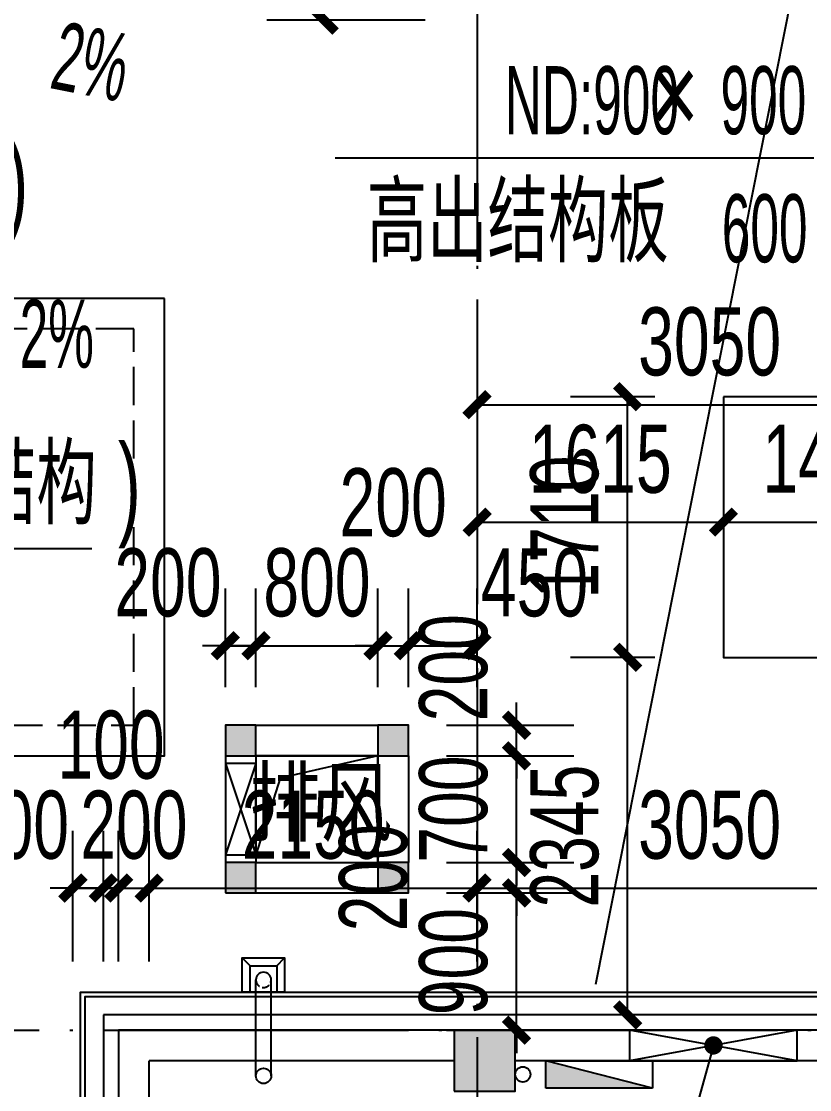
# Model space of a CAD drawing. Extents: x -409435 to 356702, y -107829 to 330904.
# Drawn here: x 101412 to 106581, y 283610 to 290617 of the extents above; entities that cross this region are included whole.
import ezdxf
from ezdxf.xclip import XClip

# ---------------------------------------------------------------- set-up
doc = ezdxf.new("R2010")
doc.units = 0
doc.header["$LTSCALE"] = 1000
doc.header["$MEASUREMENT"] = 0
doc.header["$XCLIPFRAME"] = 0
for name, pattern in [('104-14# 核心筒$0$DOTE', [2.42, 2, -0.2, 0.02, -0.2]), ('109-34 轴网$0$L1$0$$AUDIT_BAD_LTYPE1', [0]), ('X-104 14#平面$0$$0$DASH', [0.35, 0.25, -0.1]), ('X-104 14#平面$0$DASH', [0.35, 0.25, -0.1])]:
    doc.linetypes.add(name, pattern=pattern)
for name, color, linetype in [('01-标注_尺寸', 124, 'Continuous'), ('01-标注_符号', 200, 'Continuous'), ('02-TEXT_标注', 130, 'Continuous'), ('104-14# 核心筒$0$A_AXIS-轴线', 36, '104-14# 核心筒$0$DOTE'), ('PUB_HATCH', 8, 'Continuous'), ('X-104 14#平面$0$01-标注_标高', 200, 'Continuous'), ('X-104 14#平面$0$02-TEXT_标注', 130, 'Continuous'), ('X-104 14#平面$0$A-C_玻璃幕墙', 140, 'Continuous'), ('X-104 14#平面$0$A-O_分水线', 127, 'Continuous'), ('X-104 14#平面$0$A-O_屋面', 201, 'Continuous'), ('X-104 14#平面$0$A-O_散水', 134, 'Continuous'), ('X-104 14#平面$0$A-SUR_保温', 222, 'Continuous'), ('X-104 14#平面$0$A-TECH_暖通', 6, 'Continuous'), ('X-104 14#平面$0$A-TECH_水', 3, 'Continuous'), ('X-104 14#平面$0$A_STR-砌块墙', 121, 'Continuous'), ('X-104 14#平面$0$A_STR-砼柱', 51, 'Continuous'), ('X-104 14#平面$0$DUCT-新风管立管', 3, 'Continuous'), ('X-104 14#平面$0$图例', 7, 'Continuous')]:
    doc.layers.add(name, color=color, linetype=linetype)
doc.styles.add('_TCH_DIM', font='ros.shx', dxfattribs={"width": 0.8, "height": 2, "bigfont": 'jd.shx'})
doc.styles.add('_TCH_DIM_T3', font='ros.shx', dxfattribs={"width": 0.705882, "bigfont": 'jd.shx'})
doc.styles.add('X-104 14#平面$0$_TCH_DIM', font='ros.shx', dxfattribs={"width": 0.8, "bigfont": 'jd.shx'})
doc.styles.add('X-104 14#平面$0$Standard', font='STXIHEI_0.TTF', dxfattribs={"width": 0.8})
doc.dimstyles.new('_TCH_ARCH&&150', dxfattribs={"dimtxt": 446.25, "dimasz": 150, "dimexe": 375, "dimexo": 450, "dimgap": 189.375, "dimtad": 1, "dimdec": 0, "dimzin": 0, "dimdsep": 46, "dimtxsty": '_TCH_DIM_T3', "dimblk": 'ARCHTICK', "dimcen": 0.09, "dimclrt": 7, "dimazin": 2, "dimtfac": 1, "dimtdec": 0, "dimtix": 1, "dimtmove": 2, "dimatfit": 3, "dimfxl": 0, "dimtolj": 1, "dimtzin": 0, "dimarcsym": 0})

# ---------------------------------------------------------------- blocks, each defined once
blk = doc.blocks.new('104-14# 核心筒')
at = {"layer": '104-14# 核心筒$0$A_AXIS-轴线'}
for p, q in [((104400, 317833.6), (104400, 259754.9)), ((-9370.1, 284000), (120259.9, 284000))]:
    blk.add_line(p, q, dxfattribs=at)
blk = doc.blocks.new('X-104 14#平面$0$0000')
blk.add_line((68586.9, 39539.2), (63776.7, 15271.2))
blk = doc.blocks.new('X-104 14#平面$0$A$C6C68079C')
at = {"layer": 'X-104 14#平面$0$图例'}
for p, q in [((91.3, 87.2), (145.1, 140.7)), ((91.3, -87.2), (145.1, -137.1))]:
    blk.add_line(p, q, dxfattribs=at)
for points in [[(-80, -137.1), (-80, 140.7), (145.1, 140.7), (145.1, -137.1)], [(-80, -87.2), (-80, 87.2), (91.3, 87.2), (91.3, -87.2)]]:
    blk.add_lwpolyline(points, close=True, dxfattribs=at)
blk = doc.blocks.new('X-104 14#平面$0$$TwtSys$00000434')
for p, q in [((-0.5, 0.5), (-0.5, -0.5)), ((-0.5, -0.5), (0.5, 0.5)), ((0.5, 0.5), (-0.5, 0.5)), ((0.5, -0.5), (0.5, 0.5)), ((-0.5, -0.5), (0.5, -0.5))]:
    blk.add_line(p, q)
blk.add_solid([(0.5, -0.5), (0.5, 0.5), (-0.5, -0.5)])
blk = doc.blocks.new('X-104 14#平面$0$A$C324F6C76')
at = {"layer": 'X-104 14#平面$0$A-TECH_水'}
blk.add_circle((-11200, 283710), 50, dxfattribs=at)
at = {"layer": 'X-104 14#平面$0$A-TECH_水', "xscale": -700, "yscale": 180, "zscale": 700, "rotation": 2.718099290334699e-12}
blk.add_blockref('X-104 14#平面$0$$TwtSys$00000434', (-10700, 283710), dxfattribs=at)
blk = doc.blocks.new('*U421')
blk.add_lwpolyline([(200, 0), (200, 600), (0, 600), (0, 0), (200, 0), (0, 600), (0, 0), (200, 600)])
blk = doc.blocks.new('*U431')
blk.add_lwpolyline([(200, 0), (200, 1100), (0, 1100), (0, 0), (200, 0), (0, 1100), (0, 0), (200, 1100)])
blk = doc.blocks.new('_FZH')
blk.add_lwpolyline([(-0.5, -0.5), (0.5, -0.5), (0.5, 0.5), (-0.5, 0.5)], close=True)
at = {"layer": 'PUB_HATCH'}
blk.add_solid([(-0.5, -0.5), (0.5, -0.5), (-0.5, 0.5), (0.5, 0.5)], dxfattribs=at)
blk = doc.blocks.new('X-104 14#平面')
blk.add_lwpolyline([(102950, 285100), (103750, 285100), (103750, 285800), (102950, 285800)], close=True)
at = {"layer": 'X-104 14#平面$0$01-标注_标高'}
blk.add_line((99683.1, 287160.3), (101873.4, 287160.3), dxfattribs=at)
at = {"layer": 'X-104 14#平面$0$A-C_玻璃幕墙'}
for points in [[(102050, 282200), (101800, 282200), (101800, 284250), (107750, 284250), (107750, 284000)], [(102050, 282230), (101830, 282230), (101830, 284220), (107720, 284220), (107720, 284000)]]:
    blk.add_lwpolyline(points, dxfattribs=at)
at = {"layer": 'X-104 14#平面$0$A-O_分水线'}
for p, q in [((102950, 283700), (102950, 284330)), ((103050, 283700), (103050, 284330))]:
    blk.add_line(p, q, dxfattribs=at)
blk.add_circle((103000, 283700), 50, dxfattribs=at)
blk.add_arc((103000, 284330), 50, 0, 180, dxfattribs=at)
at = {"layer": 'X-104 14#平面$0$A-O_分水线', "linetype": 'X-104 14#平面$0$$0$DASH', "ltscale": 0.2}
blk.add_arc((103000, 284330), 50, 180, 0, dxfattribs=at)
at = {"layer": 'X-104 14#平面$0$A-O_屋面'}
blk.add_lwpolyline([(102350, 288800), (99350, 288800), (99350, 285800), (102350, 285800)], close=True, dxfattribs=at)
at = {"layer": 'X-104 14#平面$0$A-O_屋面', "linetype": 'X-104 14#平面$0$DASH'}
blk.add_lwpolyline([(99550, 286000), (102150, 286000), (102150, 288600), (99550, 288600)], close=True, dxfattribs=at)
at = {"layer": 'X-104 14#平面$0$A-O_散水'}
blk.add_lwpolyline([(106015, 288155), (106015, 286445), (107465, 286445), (107465, 288155)], close=True, dxfattribs=at)
at = {"layer": 'X-104 14#平面$0$A-SUR_保温'}
for p, q in [((104500, 284100), (101950, 284100)), ((101950, 284100), (101950, 282200)), ((107450, 284100), (104500, 284100))]:
    blk.add_line(p, q, dxfattribs=at)
at = {"layer": 'X-104 14#平面$0$A_STR-砌块墙'}
for p, q in [((102950, 286000), (103750, 286000)), ((102750, 285800), (102750, 285100)), ((102950, 285800), (103750, 285800)), ((102950, 285800), (102950, 285100)), ((103750, 285800), (103750, 285100)), ((103950, 285800), (103950, 285100)), ((102950, 285100), (103750, 285100)), ((102950, 284900), (103750, 284900)), ((104250, 284000), (102050, 284000)), ((102050, 284000), (102050, 282200)), ((107450, 284000), (104650, 284000)), ((104250, 283800), (102250, 283800)), ((102250, 282200), (102250, 283800)), ((107450, 283800), (104650, 283800))]:
    blk.add_line(p, q, dxfattribs=at)
at = {"layer": 'X-104 14#平面$0$DUCT-新风管立管'}
blk.add_lwpolyline([(103750, 285800), (102950, 285800), (102950, 285100), (103750, 285100), (103750, 285800), (103108.9, 285651.9), (102950, 285150.1)], dxfattribs=at)
ref = blk.add_blockref('104-14# 核心筒', (0, 0))
XClip(ref).set_block_clipping_path([(-38664.3623821461, -25500), (139216.5485069363, 330900)])
at = {"color": 5, "rotation": 89.99999999999999}
blk.add_blockref('X-104 14#平面$0$A$C6C68079C', (103000, 284330), dxfattribs=at)
blk.add_blockref('X-104 14#平面$0$A$C324F6C76', (115900, 0))
at = {"layer": 'X-104 14#平面$0$A-O_分水线'}
blk.add_blockref('X-104 14#平面$0$0000', (41400, 269028.8), dxfattribs=at)
at = {"layer": 'X-104 14#平面$0$A-TECH_暖通'}
for name, p, rotation in [('*U421', (102950, 285750), 180), ('*U431', (106500, 283800), 90)]:
    blk.add_blockref(name, p, dxfattribs=dict(at, rotation=rotation))
at = {"layer": 'X-104 14#平面$0$A_STR-砼柱'}
for p, xscale, yscale, zscale in [((102850, 285900, 3000), 200, 200, 200), ((103850, 285900, 3000), 200, 200, 200), ((102850, 285000, 3000), 200, 200, 200), ((103850, 285000, 3000), 200, 200, 200), ((104450, 283800), 400, 400, 400)]:
    blk.add_blockref('_FZH', p, dxfattribs=dict(at, xscale=xscale, yscale=yscale, zscale=zscale))
at = {"layer": 'X-104 14#平面$0$02-TEXT_标注'}
for s, height, style, width, p in [(')', 525, 'X-104 14#平面$0$_TCH_DIM', 0.64, (101307.9, 289309.2)), ('结构', 520.93, 'X-104 14#平面$0$_TCH_DIM', 0.8, (101114.6, 287317.8)), (')', 525, 'X-104 14#平面$0$_TCH_DIM', 0.64, (102045.8, 287317.8)), ('排风', 428.14, 'X-104 14#平面$0$Standard', 0.8, (102908.1, 285282.5, 3000))]:
    blk.add_text(s, height=height, dxfattribs=dict(at, style=style, width=width)).set_placement(p)
blk = doc.blocks.new('_ArchTick')
at = {"color": 0, "linetype": 'ByBlock', "const_width": 0.4}
blk.add_lwpolyline([(-0.5, -0.5), (0.5, 0.5)], dxfattribs=at)
blk = doc.blocks.new('*D878')
at = {"layer": '01-标注_尺寸', "color": 0, "lineweight": -2, "transparency": 16777216}
for p, q in [((104400, 284450), (104400, 285307.235753)), ((107450, 284450), (107450, 285307.235753)), ((104400, 284932.235753), (107450, 284932.235753))]:
    blk.add_line(p, q, dxfattribs=at)
at = {"layer": 'Defpoints', "color": 0, "transparency": 16777216}
for p in [(107450, 284932.235753), (104400, 284000), (107450, 284000)]:
    blk.add_point(p, dxfattribs=at)
at = {"layer": '01-标注_尺寸', "color": 0, "lineweight": -2, "transparency": 16777216, "xscale": 150, "yscale": 150, "zscale": 150, "rotation": 180}
blk.add_blockref('_ArchTick', (104400, 284932.235753), dxfattribs=at)
at = {"layer": '01-标注_尺寸', "color": 0, "lineweight": -2, "transparency": 16777216, "xscale": 150, "yscale": 150, "zscale": 150}
blk.add_blockref('_ArchTick', (107450, 284932.235753), dxfattribs=at)
at = {"layer": '01-标注_尺寸', "color": 7, "transparency": 16777216, "insert": (105925, 285344.735753), "char_height": 446.25, "attachment_point": 5, "style": '_TCH_DIM_T3'}
blk.add_mtext('\\A1;3050', dxfattribs=at)
blk = doc.blocks.new('*D879')
at = {"layer": '01-标注_尺寸', "color": 0, "lineweight": -2, "transparency": 16777216}
for p, q in [((102250, 284450), (102250, 285307.235753)), ((104400, 284450), (104400, 285307.235753)), ((102250, 284932.235753), (104400, 284932.235753))]:
    blk.add_line(p, q, dxfattribs=at)
at = {"layer": 'Defpoints', "color": 0, "transparency": 16777216}
for p in [(104400, 284932.235753), (102250, 284000), (104400, 284000)]:
    blk.add_point(p, dxfattribs=at)
at = {"layer": '01-标注_尺寸', "color": 0, "lineweight": -2, "transparency": 16777216, "xscale": 150, "yscale": 150, "zscale": 150, "rotation": 180}
blk.add_blockref('_ArchTick', (102250, 284932.235753), dxfattribs=at)
at = {"layer": '01-标注_尺寸', "color": 0, "lineweight": -2, "transparency": 16777216, "xscale": 150, "yscale": 150, "zscale": 150}
blk.add_blockref('_ArchTick', (104400, 284932.235753), dxfattribs=at)
at = {"layer": '01-标注_尺寸', "color": 7, "transparency": 16777216, "insert": (103325, 285344.735753), "char_height": 446.25, "attachment_point": 5, "style": '_TCH_DIM_T3'}
blk.add_mtext('\\A1;2150', dxfattribs=at)
blk = doc.blocks.new('*D880')
at = {"layer": '01-标注_尺寸', "color": 0, "lineweight": -2, "transparency": 16777216}
for p, q in [((102050, 284450), (102050, 285307.235753)), ((102250, 284450), (102250, 285307.235753)), ((102050, 284932.235753), (101900, 284932.235753)), ((102050, 284932.235753), (102250, 284932.235753)), ((102250, 284932.235753), (102400, 284932.235753))]:
    blk.add_line(p, q, dxfattribs=at)
at = {"layer": 'Defpoints', "color": 0, "transparency": 16777216}
for p in [(102250, 284932.235753), (102050, 284000), (102250, 284000)]:
    blk.add_point(p, dxfattribs=at)
at = {"layer": '01-标注_尺寸', "color": 0, "lineweight": -2, "transparency": 16777216, "xscale": 150, "yscale": 150, "zscale": 150}
blk.add_blockref('_ArchTick', (102050, 284932.235753), dxfattribs=at)
at = {"layer": '01-标注_尺寸', "color": 0, "lineweight": -2, "transparency": 16777216, "xscale": 150, "yscale": 150, "zscale": 150, "rotation": 180}
blk.add_blockref('_ArchTick', (102250, 284932.235753), dxfattribs=at)
at = {"layer": '01-标注_尺寸', "color": 7, "transparency": 16777216, "insert": (102150, 285344.735753), "char_height": 446.25, "attachment_point": 5, "style": '_TCH_DIM_T3'}
blk.add_mtext('\\A1;200', dxfattribs=at)
blk = doc.blocks.new('*D881')
at = {"layer": '01-标注_尺寸', "color": 0, "lineweight": -2, "transparency": 16777216}
for p, q in [((101950, 284450), (101950, 285307.235753)), ((102050, 284450), (102050, 285307.235753)), ((101950, 284932.235753), (101800, 284932.235753)), ((101950, 284932.235753), (102050, 284932.235753)), ((102050, 284932.235753), (102200, 284932.235753))]:
    blk.add_line(p, q, dxfattribs=at)
at = {"layer": 'Defpoints', "color": 0, "transparency": 16777216}
for p in [(102050, 284932.235753), (101950, 284000), (102050, 284000)]:
    blk.add_point(p, dxfattribs=at)
at = {"layer": '01-标注_尺寸', "color": 0, "lineweight": -2, "transparency": 16777216, "xscale": 150, "yscale": 150, "zscale": 150}
blk.add_blockref('_ArchTick', (101950, 284932.235753), dxfattribs=at)
at = {"layer": '01-标注_尺寸', "color": 0, "lineweight": -2, "transparency": 16777216, "xscale": 150, "yscale": 150, "zscale": 150, "rotation": 180}
blk.add_blockref('_ArchTick', (102050, 284932.235753), dxfattribs=at)
at = {"layer": '01-标注_尺寸', "color": 7, "transparency": 16777216, "insert": (102000, 285869.735753), "char_height": 446.25, "attachment_point": 5, "style": '_TCH_DIM_T3'}
blk.add_mtext('\\A1;100', dxfattribs=at)
blk = doc.blocks.new('*D882')
at = {"layer": '01-标注_尺寸', "color": 0, "lineweight": -2, "transparency": 16777216}
for p, q in [((101750, 284450), (101750, 285307.235753)), ((101950, 284450), (101950, 285307.235753)), ((101750, 284932.235753), (101600, 284932.235753)), ((101750, 284932.235753), (101950, 284932.235753)), ((101950, 284932.235753), (102100, 284932.235753))]:
    blk.add_line(p, q, dxfattribs=at)
at = {"layer": 'Defpoints', "color": 0, "transparency": 16777216}
for p in [(101950, 284932.235753), (101750, 284000), (101950, 284000)]:
    blk.add_point(p, dxfattribs=at)
at = {"layer": '01-标注_尺寸', "color": 0, "lineweight": -2, "transparency": 16777216, "xscale": 150, "yscale": 150, "zscale": 150}
blk.add_blockref('_ArchTick', (101750, 284932.235753), dxfattribs=at)
at = {"layer": '01-标注_尺寸', "color": 0, "lineweight": -2, "transparency": 16777216, "xscale": 150, "yscale": 150, "zscale": 150, "rotation": 180}
blk.add_blockref('_ArchTick', (101950, 284932.235753), dxfattribs=at)
at = {"layer": '01-标注_尺寸', "color": 7, "transparency": 16777216, "insert": (101373.2, 285344.735753), "char_height": 446.25, "attachment_point": 5, "style": '_TCH_DIM_T3'}
blk.add_mtext('\\A1;200', dxfattribs=at)
blk = doc.blocks.new('*D941')
at = {"layer": '01-标注_尺寸', "color": 0, "lineweight": -2, "transparency": 16777216}
for p, q in [((104400, 288574.8), (104400, 287727.3)), ((107450, 288574.8), (107450, 287727.3)), ((104400, 288102.3), (107450, 288102.3))]:
    blk.add_line(p, q, dxfattribs=at)
at = {"layer": 'Defpoints', "color": 0, "transparency": 16777216}
for p in [(104400, 289024.8), (107450, 289024.8), (107450, 288102.3)]:
    blk.add_point(p, dxfattribs=at)
at = {"layer": '01-标注_尺寸', "color": 0, "lineweight": -2, "transparency": 16777216, "xscale": 150, "yscale": 150, "zscale": 150, "rotation": 180}
blk.add_blockref('_ArchTick', (104400, 288102.3), dxfattribs=at)
at = {"layer": '01-标注_尺寸', "color": 0, "lineweight": -2, "transparency": 16777216, "xscale": 150, "yscale": 150, "zscale": 150}
blk.add_blockref('_ArchTick', (107450, 288102.3), dxfattribs=at)
at = {"layer": '01-标注_尺寸', "color": 7, "transparency": 16777216, "insert": (105925, 288514.8), "char_height": 446.25, "attachment_point": 5, "style": '_TCH_DIM_T3'}
blk.add_mtext('\\A1;3050', dxfattribs=at)
blk = doc.blocks.new('*D2061')
at = {"layer": '01-标注_尺寸', "color": 0, "lineweight": -2, "transparency": 16777216}
for p, q in [((104060, 292135.4), (103022, 292135.4)), ((103397, 290625.4), (103397, 292135.4)), ((104060, 290625.4), (103022, 290625.4))]:
    blk.add_line(p, q, dxfattribs=at)
at = {"layer": 'Defpoints', "color": 0, "transparency": 16777216}
for p in [(103397, 292135.4), (104510, 292135.4), (104510, 290625.4)]:
    blk.add_point(p, dxfattribs=at)
at = {"layer": '01-标注_尺寸', "color": 0, "lineweight": -2, "transparency": 16777216, "xscale": 150, "yscale": 150, "zscale": 150}
for p, rotation in [((103397, 292135.4), 90), ((103397, 290625.4), 270)]:
    blk.add_blockref('_ArchTick', p, dxfattribs=dict(at, rotation=rotation))
at = {"layer": '01-标注_尺寸', "color": 7, "transparency": 16777216, "insert": (102984.5, 291380.4), "char_height": 446.25, "attachment_point": 5, "rotation": 90, "style": '_TCH_DIM_T3'}
blk.add_mtext('\\A1;1510', dxfattribs=at)
blk = doc.blocks.new('*D2074')
at = {"layer": '01-标注_尺寸', "color": 0, "lineweight": -2, "transparency": 16777216}
for p, q in [((106015, 287729.9), (106015, 286957.2)), ((107465, 287729.9), (107465, 286957.2)), ((106015, 287332.2), (107465, 287332.2))]:
    blk.add_line(p, q, dxfattribs=at)
at = {"layer": 'Defpoints', "color": 0, "transparency": 16777216}
for p in [(106015, 288179.9), (107465, 288179.9), (107465, 287332.2)]:
    blk.add_point(p, dxfattribs=at)
at = {"layer": '01-标注_尺寸', "color": 0, "lineweight": -2, "transparency": 16777216, "xscale": 150, "yscale": 150, "zscale": 150, "rotation": 180}
blk.add_blockref('_ArchTick', (106015, 287332.2), dxfattribs=at)
at = {"layer": '01-标注_尺寸', "color": 0, "lineweight": -2, "transparency": 16777216, "xscale": 150, "yscale": 150, "zscale": 150}
blk.add_blockref('_ArchTick', (107465, 287332.2), dxfattribs=at)
at = {"layer": '01-标注_尺寸', "color": 7, "transparency": 16777216, "insert": (106740, 287744.7), "char_height": 446.25, "attachment_point": 5, "style": '_TCH_DIM_T3'}
blk.add_mtext('\\A1;1450', dxfattribs=at)
blk = doc.blocks.new('*D2075')
at = {"layer": '01-标注_尺寸', "color": 0, "lineweight": -2, "transparency": 16777216}
for p, q in [((104400, 287729.9), (104400, 286957.2)), ((106015, 287729.9), (106015, 286957.2)), ((104400, 287332.2), (106015, 287332.2))]:
    blk.add_line(p, q, dxfattribs=at)
at = {"layer": 'Defpoints', "color": 0, "transparency": 16777216}
for p in [(104400, 288179.9), (106015, 288179.9), (106015, 287332.2)]:
    blk.add_point(p, dxfattribs=at)
at = {"layer": '01-标注_尺寸', "color": 0, "lineweight": -2, "transparency": 16777216, "xscale": 150, "yscale": 150, "zscale": 150, "rotation": 180}
blk.add_blockref('_ArchTick', (104400, 287332.2), dxfattribs=at)
at = {"layer": '01-标注_尺寸', "color": 0, "lineweight": -2, "transparency": 16777216, "xscale": 150, "yscale": 150, "zscale": 150}
blk.add_blockref('_ArchTick', (106015, 287332.2), dxfattribs=at)
at = {"layer": '01-标注_尺寸', "color": 7, "transparency": 16777216, "insert": (105207.5, 287744.7), "char_height": 446.25, "attachment_point": 5, "style": '_TCH_DIM_T3'}
blk.add_mtext('\\A1;1615', dxfattribs=at)
blk = doc.blocks.new('*D2076')
at = {"layer": '01-标注_尺寸', "color": 0, "lineweight": -2, "transparency": 16777216}
for p, q in [((105565, 286445), (105012.2, 286445)), ((105387.2, 284100), (105387.2, 286445)), ((105565, 284100), (105012.2, 284100))]:
    blk.add_line(p, q, dxfattribs=at)
at = {"layer": 'Defpoints', "color": 0, "transparency": 16777216}
for p in [(105387.2, 286445), (106015, 286445), (106015, 284100)]:
    blk.add_point(p, dxfattribs=at)
at = {"layer": '01-标注_尺寸', "color": 0, "lineweight": -2, "transparency": 16777216, "xscale": 150, "yscale": 150, "zscale": 150}
for p, rotation in [((105387.2, 286445), 90), ((105387.2, 284100), 270)]:
    blk.add_blockref('_ArchTick', p, dxfattribs=dict(at, rotation=rotation))
at = {"layer": '01-标注_尺寸', "color": 7, "transparency": 16777216, "insert": (104974.7, 285272.5), "char_height": 446.25, "attachment_point": 5, "rotation": 90, "style": '_TCH_DIM_T3'}
blk.add_mtext('\\A1;2345', dxfattribs=at)
blk = doc.blocks.new('*D2077')
at = {"layer": '01-标注_尺寸', "color": 0, "lineweight": -2, "transparency": 16777216}
for p, q in [((105565, 288155), (105012.2, 288155)), ((105387.2, 286445), (105387.2, 288155)), ((105565, 286445), (105012.2, 286445))]:
    blk.add_line(p, q, dxfattribs=at)
at = {"layer": 'Defpoints', "color": 0, "transparency": 16777216}
for p in [(105387.2, 288155), (106015, 288155), (106015, 286445)]:
    blk.add_point(p, dxfattribs=at)
at = {"layer": '01-标注_尺寸', "color": 0, "lineweight": -2, "transparency": 16777216, "xscale": 150, "yscale": 150, "zscale": 150}
for p, rotation in [((105387.2, 288155), 90), ((105387.2, 286445), 270)]:
    blk.add_blockref('_ArchTick', p, dxfattribs=dict(at, rotation=rotation))
at = {"layer": '01-标注_尺寸', "color": 7, "transparency": 16777216, "insert": (104974.7, 287300), "char_height": 446.25, "attachment_point": 5, "rotation": 90, "style": '_TCH_DIM_T3'}
blk.add_mtext('\\A1;1710', dxfattribs=at)
blk = doc.blocks.new('*D2448')
at = {"layer": '01-标注_尺寸', "color": 0, "lineweight": -2, "transparency": 16777216}
for p, q in [((102750, 286250), (102750, 286896.9)), ((102950, 286250), (102950, 286896.9)), ((102750, 286521.9), (102600, 286521.9)), ((102750, 286521.9), (102950, 286521.9)), ((102950, 286521.9), (103100, 286521.9))]:
    blk.add_line(p, q, dxfattribs=at)
at = {"layer": 'Defpoints', "color": 0, "transparency": 16777216}
for p in [(102950, 286521.9), (102750, 285800), (102950, 285800)]:
    blk.add_point(p, dxfattribs=at)
at = {"layer": '01-标注_尺寸', "color": 0, "lineweight": -2, "transparency": 16777216, "xscale": 150, "yscale": 150, "zscale": 150}
blk.add_blockref('_ArchTick', (102750, 286521.9), dxfattribs=at)
at = {"layer": '01-标注_尺寸', "color": 0, "lineweight": -2, "transparency": 16777216, "xscale": 150, "yscale": 150, "zscale": 150, "rotation": 180}
blk.add_blockref('_ArchTick', (102950, 286521.9), dxfattribs=at)
at = {"layer": '01-标注_尺寸', "color": 7, "transparency": 16777216, "insert": (102373.2, 286934.4), "char_height": 446.25, "attachment_point": 5, "style": '_TCH_DIM_T3'}
blk.add_mtext('\\A1;200', dxfattribs=at)
blk = doc.blocks.new('*D2449')
at = {"layer": '01-标注_尺寸', "color": 0, "lineweight": -2, "transparency": 16777216}
for p, q in [((102950, 286250), (102950, 286896.9)), ((103750, 286250), (103750, 286896.9)), ((102950, 286521.9), (102800, 286521.9)), ((102950, 286521.9), (103750, 286521.9)), ((103750, 286521.9), (103900, 286521.9))]:
    blk.add_line(p, q, dxfattribs=at)
at = {"layer": 'Defpoints', "color": 0, "transparency": 16777216}
for p in [(103750, 286521.9), (102950, 285800), (103750, 285800)]:
    blk.add_point(p, dxfattribs=at)
at = {"layer": '01-标注_尺寸', "color": 0, "lineweight": -2, "transparency": 16777216, "xscale": 150, "yscale": 150, "zscale": 150}
blk.add_blockref('_ArchTick', (102950, 286521.9), dxfattribs=at)
at = {"layer": '01-标注_尺寸', "color": 0, "lineweight": -2, "transparency": 16777216, "xscale": 150, "yscale": 150, "zscale": 150, "rotation": 180}
blk.add_blockref('_ArchTick', (103750, 286521.9), dxfattribs=at)
at = {"layer": '01-标注_尺寸', "color": 7, "transparency": 16777216, "insert": (103350, 286934.4), "char_height": 446.25, "attachment_point": 5, "style": '_TCH_DIM_T3'}
blk.add_mtext('\\A1;800', dxfattribs=at)
blk = doc.blocks.new('*D2450')
at = {"layer": '01-标注_尺寸', "color": 0, "lineweight": -2, "transparency": 16777216}
for p, q in [((103750, 286250), (103750, 286896.9)), ((103950, 286250), (103950, 286896.9)), ((103750, 286521.9), (103600, 286521.9)), ((103750, 286521.9), (103950, 286521.9)), ((103950, 286521.9), (104100, 286521.9))]:
    blk.add_line(p, q, dxfattribs=at)
at = {"layer": 'Defpoints', "color": 0, "transparency": 16777216}
for p in [(103950, 286521.9), (103750, 285800), (103950, 285800)]:
    blk.add_point(p, dxfattribs=at)
at = {"layer": '01-标注_尺寸', "color": 0, "lineweight": -2, "transparency": 16777216, "xscale": 150, "yscale": 150, "zscale": 150}
blk.add_blockref('_ArchTick', (103750, 286521.9), dxfattribs=at)
at = {"layer": '01-标注_尺寸', "color": 0, "lineweight": -2, "transparency": 16777216, "xscale": 150, "yscale": 150, "zscale": 150, "rotation": 180}
blk.add_blockref('_ArchTick', (103950, 286521.9), dxfattribs=at)
at = {"layer": '01-标注_尺寸', "color": 7, "transparency": 16777216, "insert": (103850, 287459.4), "char_height": 446.25, "attachment_point": 5, "style": '_TCH_DIM_T3'}
blk.add_mtext('\\A1;200', dxfattribs=at)
blk = doc.blocks.new('*D2451')
at = {"layer": '01-标注_尺寸', "color": 0, "lineweight": -2, "transparency": 16777216}
for p, q in [((103950, 286250), (103950, 286896.9)), ((104400, 286250), (104400, 286896.9)), ((103950, 286521.9), (104400, 286521.9))]:
    blk.add_line(p, q, dxfattribs=at)
at = {"layer": 'Defpoints', "color": 0, "transparency": 16777216}
for p in [(104400, 286521.9), (103950, 285800), (104400, 285800)]:
    blk.add_point(p, dxfattribs=at)
at = {"layer": '01-标注_尺寸', "color": 0, "lineweight": -2, "transparency": 16777216, "xscale": 150, "yscale": 150, "zscale": 150, "rotation": 180}
blk.add_blockref('_ArchTick', (103950, 286521.9), dxfattribs=at)
at = {"layer": '01-标注_尺寸', "color": 0, "lineweight": -2, "transparency": 16777216, "xscale": 150, "yscale": 150, "zscale": 150}
blk.add_blockref('_ArchTick', (104400, 286521.9), dxfattribs=at)
at = {"layer": '01-标注_尺寸', "color": 7, "transparency": 16777216, "insert": (104776.8, 286934.4), "char_height": 446.25, "attachment_point": 5, "style": '_TCH_DIM_T3'}
blk.add_mtext('\\A1;450', dxfattribs=at)
blk = doc.blocks.new('*D2452')
at = {"layer": '01-标注_尺寸', "color": 0, "lineweight": -2, "transparency": 16777216}
for p, q in [((104658.9, 286000), (104658.9, 286150)), ((104200, 286000), (105033.9, 286000)), ((104658.9, 285800), (104658.9, 286000)), ((104200, 285800), (105033.9, 285800)), ((104658.9, 285800), (104658.9, 285650))]:
    blk.add_line(p, q, dxfattribs=at)
at = {"layer": 'Defpoints', "color": 0, "transparency": 16777216}
for p in [(103750, 286000), (104658.9, 286000), (103750, 285800)]:
    blk.add_point(p, dxfattribs=at)
at = {"layer": '01-标注_尺寸', "color": 0, "lineweight": -2, "transparency": 16777216, "xscale": 150, "yscale": 150, "zscale": 150}
for p, rotation in [((104658.9, 286000), 270), ((104658.9, 285800), 90)]:
    blk.add_blockref('_ArchTick', p, dxfattribs=dict(at, rotation=rotation))
at = {"layer": '01-标注_尺寸', "color": 7, "transparency": 16777216, "insert": (104246.4, 286376.8), "char_height": 446.25, "attachment_point": 5, "rotation": 90, "style": '_TCH_DIM_T3'}
blk.add_mtext('\\A1;200', dxfattribs=at)
blk = doc.blocks.new('*D2453')
at = {"layer": '01-标注_尺寸', "color": 0, "lineweight": -2, "transparency": 16777216}
for p, q in [((104658.9, 285800), (104658.9, 285950)), ((104200, 285800), (105033.9, 285800)), ((104658.9, 285100), (104658.9, 285800)), ((104200, 285100), (105033.9, 285100)), ((104658.9, 285100), (104658.9, 284950))]:
    blk.add_line(p, q, dxfattribs=at)
at = {"layer": 'Defpoints', "color": 0, "transparency": 16777216}
for p in [(103750, 285800), (104658.9, 285800), (103750, 285100)]:
    blk.add_point(p, dxfattribs=at)
at = {"layer": '01-标注_尺寸', "color": 0, "lineweight": -2, "transparency": 16777216, "xscale": 150, "yscale": 150, "zscale": 150}
for p, rotation in [((104658.9, 285800), 270), ((104658.9, 285100), 90)]:
    blk.add_blockref('_ArchTick', p, dxfattribs=dict(at, rotation=rotation))
at = {"layer": '01-标注_尺寸', "color": 7, "transparency": 16777216, "insert": (104246.4, 285450), "char_height": 446.25, "attachment_point": 5, "rotation": 90, "style": '_TCH_DIM_T3'}
blk.add_mtext('\\A1;700', dxfattribs=at)
blk = doc.blocks.new('*D2454')
at = {"layer": '01-标注_尺寸', "color": 0, "lineweight": -2, "transparency": 16777216}
for p, q in [((104658.9, 285100), (104658.9, 285250)), ((104200, 285100), (105033.9, 285100)), ((104658.9, 284900), (104658.9, 285100)), ((104200, 284900), (105033.9, 284900)), ((104658.9, 284900), (104658.9, 284750))]:
    blk.add_line(p, q, dxfattribs=at)
at = {"layer": 'Defpoints', "color": 0, "transparency": 16777216}
for p in [(103750, 285100), (104658.9, 285100), (103750, 284900)]:
    blk.add_point(p, dxfattribs=at)
at = {"layer": '01-标注_尺寸', "color": 0, "lineweight": -2, "transparency": 16777216, "xscale": 150, "yscale": 150, "zscale": 150}
for p, rotation in [((104658.9, 285100), 270), ((104658.9, 284900), 90)]:
    blk.add_blockref('_ArchTick', p, dxfattribs=dict(at, rotation=rotation))
at = {"layer": '01-标注_尺寸', "color": 7, "transparency": 16777216, "insert": (103721.4, 285000), "char_height": 446.25, "attachment_point": 5, "rotation": 90, "style": '_TCH_DIM_T3'}
blk.add_mtext('\\A1;200', dxfattribs=at)
blk = doc.blocks.new('*D2455')
at = {"layer": '01-标注_尺寸', "color": 0, "lineweight": -2, "transparency": 16777216}
for p, q in [((104658.9, 284900), (104658.9, 285050)), ((104200, 284900), (105033.9, 284900)), ((104658.9, 284000), (104658.9, 284900)), ((104200, 284000), (105033.9, 284000)), ((104658.9, 284000), (104658.9, 283850))]:
    blk.add_line(p, q, dxfattribs=at)
at = {"layer": 'Defpoints', "color": 0, "transparency": 16777216}
for p in [(103750, 284900), (104658.9, 284900), (103750, 284000)]:
    blk.add_point(p, dxfattribs=at)
at = {"layer": '01-标注_尺寸', "color": 0, "lineweight": -2, "transparency": 16777216, "xscale": 150, "yscale": 150, "zscale": 150}
for p, rotation in [((104658.9, 284900), 270), ((104658.9, 284000), 90)]:
    blk.add_blockref('_ArchTick', p, dxfattribs=dict(at, rotation=rotation))
at = {"layer": '01-标注_尺寸', "color": 7, "transparency": 16777216, "insert": (104246.4, 284450), "char_height": 446.25, "attachment_point": 5, "rotation": 90, "style": '_TCH_DIM_T3'}
blk.add_mtext('\\A1;900', dxfattribs=at)

msp = doc.modelspace()

# ---------------------------------------------------------------- linework, layer by layer
at = {"layer": '01-标注_符号'}
for p, q in [((106607.4, 289719.3), (103470.7, 289719.3)), ((105950, 283900), (104089.3, 277197.5))]:
    msp.add_line(p, q, dxfattribs=at)
at = {"layer": '01-标注_符号', "linetype": '109-34 轴网$0$L1$0$$AUDIT_BAD_LTYPE1'}
msp.add_lwpolyline([(102413.2, 289857.2, 0, 0, 0), (101455.8, 290046.9, 120, 0, 0), (101014.4, 290134.4, 0, 0, 0)], format="xyseb", dxfattribs=at)
at = {"layer": '01-标注_符号'}
msp.add_lwpolyline([(101036.4, 288186.7, 0, 0, 0), (101634.7, 288186.7, 120, 0, 0), (102084.7, 288186.7, 0, 0, 0)], format="xyseb", dxfattribs=at)
at = {"layer": '01-标注_符号', "const_width": 60}
msp.add_lwpolyline([(105958, 283928.9, 1), (105942, 283871.1, 1)], format="xyb", close=True, dxfattribs=at)

# ---------------------------------------------------------------- block references
msp.add_blockref('X-104 14#平面', (0, 0))

# ---------------------------------------------------------------- texts
at = {"layer": '02-TEXT_标注', "linetype": '109-34 轴网$0$L1$0$$AUDIT_BAD_LTYPE1', "style": '_TCH_DIM', "width": 0.564706}
msp.add_text('2%%%', height=446.25, rotation=348.78871, dxfattribs=at).set_placement((101587.9, 290181.3))
at = {"layer": '02-TEXT_标注', "style": '_TCH_DIM'}
for s, height, width, p in [('ND:900', 446.25, 0.564706, (104581.6, 289876.8)), ('×', 520.9, 0.8, (105530.8, 289876.8)), ('900', 446.25, 0.564706, (105996.3, 289876.8)), ('高出结构板', 520.93, 0.8, (103676.8, 289036.8)), ('600', 446.25, 0.564706, (106004.7, 289036.8)), ('2%%%', 446.25, 0.564706, (101401, 288344.2))]:
    msp.add_text(s, height=height, dxfattribs=dict(at, width=width)).set_placement(p)

# ---------------------------------------------------------------- dimensions: what is measured, and where the dimension line sits
at = {"layer": '01-标注_尺寸'}
for p1, p2, distance, picture, middle in [((104510, 290625.4), (104510, 292135.4), 1113, '*D2061', (102984.5, 291380.4)), ((104400, 289024.8), (107450, 289024.8), -922.6, '*D941', (105925, 288514.8)), ((106015, 286445), (106015, 288155), 627.8, '*D2077', (104974.7, 287300)), ((104400, 288179.9), (106015, 288179.9), -847.7, '*D2075', (105207.5, 287744.7)), ((106015, 288179.9), (107465, 288179.9), -847.7, '*D2074', (106740, 287744.7)), ((102950, 285800), (103750, 285800), 721.9, '*D2449', (103350, 286934.4)), ((106015, 284100), (106015, 286445), 627.8, '*D2076', (104974.7, 285272.5)), ((103750, 285100), (103750, 285800), -908.9, '*D2453', (104246.4, 285450)), ((102050, 284000), (102250, 284000), 932.2, '*D880', (102150, 285344.7)), ((102250, 284000), (104400, 284000), 932.2, '*D879', (103325, 285344.7)), ((104400, 284000), (107450, 284000), 932.2, '*D878', (105925, 285344.7)), ((103750, 284000), (103750, 284900), -908.9, '*D2455', (104246.4, 284450))]:
    dim = msp.add_aligned_dim(p1=p1, p2=p2, distance=distance, dimstyle='_TCH_ARCH&&150', dxfattribs=at)
    dim.commit()
    dim.dimension.update_dxf_attribs({"geometry": picture, "text_midpoint": middle})
for base, p1, p2, angle, picture, middle in [((103950, 286521.9), (103750, 285800), (103950, 285800), 360, '*D2450', (103850, 287459.4)), ((102950, 286521.9), (102750, 285800), (102950, 285800), 360, '*D2448', (102373.2, 286934.4)), ((104400, 286521.9), (103950, 285800), (104400, 285800), 360, '*D2451', (104776.8, 286934.4)), ((104658.9, 286000), (103750, 285800), (103750, 286000), 90, '*D2452', (104246.4, 286376.8)), ((102050, 284932.2), (101950, 284000), (102050, 284000), 0, '*D881', (102000, 285869.7)), ((101950, 284932.2), (101750, 284000), (101950, 284000), 0, '*D882', (101373.2, 285344.7)), ((104658.9, 285100), (103750, 284900), (103750, 285100), 90, '*D2454', (103721.4, 285000))]:
    dim = msp.add_linear_dim(base=base, p1=p1, p2=p2, angle=angle, dimstyle='_TCH_ARCH&&150', dxfattribs=at)
    dim.commit()
    dim.dimension.update_dxf_attribs({"geometry": picture, "text_midpoint": middle, "dimtype": 161})

doc.saveas('drawing.dxf')
